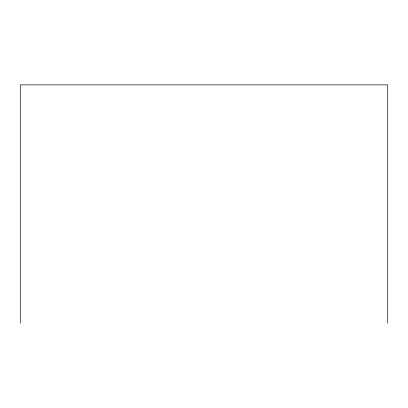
<?xml version="1.0" encoding="UTF-8"?>
<svg xmlns="http://www.w3.org/2000/svg" width="408" height="408" viewBox="0 0 408 408"><rect width="100%" height="100%" fill="white"/><g stroke="black" fill="none" stroke-linecap="round" stroke-linejoin="round"><path stroke-width="0.61" d="M387.6 323.131L387.6 84.869L20.4 84.869L20.4 323.131"/></g></svg>
